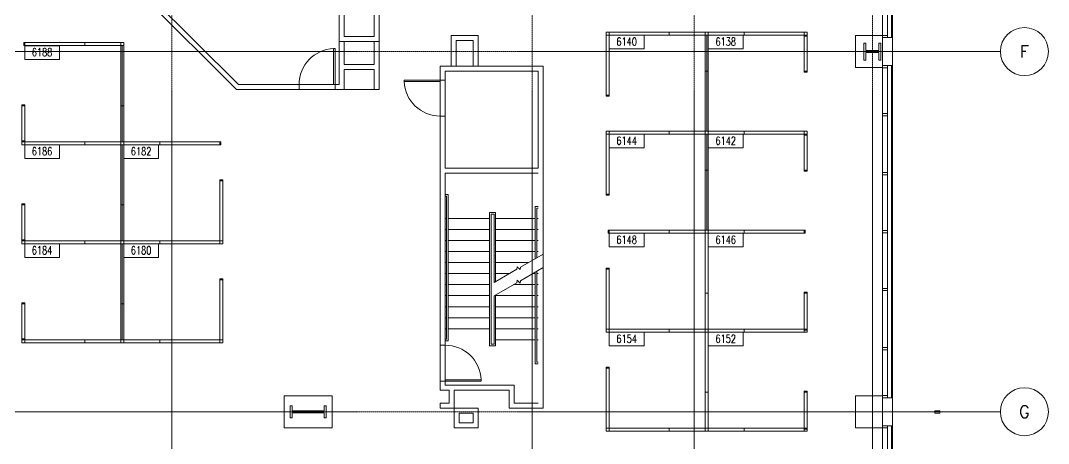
# Model space of a CAD drawing. Header units: inches. Extents: x 736 to 3540, y 736 to 3540.
# Drawn here: x 2513 to 3540, y 1552 to 1975 of the extents above; entities that cross this region are included whole.
import ezdxf
from ezdxf.enums import TextEntityAlignment as Align

# ---------------------------------------------------------------- set-up
doc = ezdxf.new("R2010")
doc.units = ezdxf.units.IN
doc.header["$MEASUREMENT"] = 0
doc.linetypes.add('CENTER', pattern=[2, 1.25, -0.25, 0.25, -0.25])
doc.linetypes.add('HIDDEN2', pattern=[0.1875, 0.125, -0.0625])
doc.layers.get('0').update_dxf_attribs({"linetype": 'CONTINUOUS', "lineweight": 18})
for name, color, linetype, lineweight in [('BUILDING SHELL', 151, 'CONTINUOUS', 18), ('COLUMNS', 8, 'CONTINUOUS', 18), ('CORE', 8, 'CONTINUOUS', 18), ('CUBICLE PANELS', 6, 'CONTINUOUS', 18), ('DOORS', 3, 'CONTINUOUS', 18), ('GRID', 255, 'CONTINUOUS', 18), ('GRIDLN', 9, 'CENTER', 18), ('HEADERS', 5, 'HIDDEN2', 18), ('ROOM NUMBERS', 21, 'CONTINUOUS', 18), ('STAIRS', 8, 'CONTINUOUS', 18), ('WALLS', 6, 'CONTINUOUS', 18), ('WINDOWS', 8, 'CONTINUOUS', 18), ('WINDOWS-MULLIONS', 8, 'CONTINUOUS', 18)]:
    doc.layers.add(name, color=color, linetype=linetype, lineweight=lineweight)
doc.styles.add('HL-LD', font='simplex.shx')
doc.styles.add('ROMANS', font='romans', dxfattribs={"width": 0.75, "height": 8})

# ---------------------------------------------------------------- blocks, each defined once
blk = doc.blocks.new('DR-36')
for p, q in [((0, 36), (0, 0)), ((0, 36), (1.5, 36)), ((1.5, 36), (1.5, 0)), ((0, 0), (1.5, 0))]:
    blk.add_line(p, q)
blk.add_arc((0, 0), 36, 0, 87.6141)
blk = doc.blocks.new('NCL-HL')
blk.add_circle((0, 0), 0.25)
at = {"style": 'HL-LD'}
blk.add_attdef('#', text='', height=0.125, dxfattribs=at).set_placement((0, 0), align=Align.MIDDLE)
blk = doc.blocks.new('RMNUM')
at = {"lineweight": -2}
blk.add_lwpolyline([(-16.33354, 6.674702), (18.388073, 6.674702), (18.388073, -6.982766), (-16.33354, -6.982766), (-16.33354, 6.674702)], dxfattribs=at)
at = {"lineweight": -2, "style": 'ROMANS', "width": 0.75}
blk.add_attdef('NUMBER', text='', height=8, dxfattribs=at).set_placement((1.027267, 0.114097), align=Align.MIDDLE_CENTER)

msp = doc.modelspace()

# ---------------------------------------------------------------- linework, layer by layer
msp.add_line((2764.1, 1943.7), (2764.1, 1943.7))
at = {"layer": 'BUILDING SHELL'}
for p, q in [((3384, 1958), (3374, 1958)), ((3374, 1958), (3374, 1930)), ((3384, 1958), (3384, 1930)), ((3384, 1930), (3374, 1930)), ((3384, 1598), (3374, 1598)), ((3374, 1598), (3374, 1570)), ((3384, 1598), (3384, 1570)), ((3384, 1570), (3374, 1570))]:
    msp.add_line(p, q, dxfattribs=at)
at = {"layer": 'COLUMNS'}
for points in [[(3370.5, 1935.5), (3372.5, 1935.5), (3372.5, 1952.5), (3370.5, 1952.5), (3370.5, 1945), (3357.5, 1945), (3357.5, 1952.5), (3355.5, 1952.5), (3355.5, 1935.5), (3357.5, 1935.5), (3357.5, 1943), (3370.5, 1943)], [(2816, 1578), (2818, 1578), (2818, 1590), (2816, 1590), (2816, 1585), (2784, 1585), (2784, 1590), (2782, 1590), (2782, 1578), (2784, 1578), (2784, 1583), (2816, 1583)]]:
    msp.add_lwpolyline(points, close=True, dxfattribs=at)
at = {"layer": 'CORE'}
for p, q in [((2831, 2110), (2831, 1954)), ((2836, 2110), (2836, 1959)), ((2866, 1982), (2866, 1959)), ((2871, 1982), (2871, 1954)), ((2871, 1954), (2831, 1954)), ((2866, 1959), (2836, 1959)), ((3035, 1929.5), (2932, 1929.5)), ((2932, 1929.5), (2932, 1915.5)), ((3030, 1924.5), (2937, 1924.5)), ((2937, 1924.5), (2937, 1915.5)), ((3030, 1924.5), (3030, 1827.5)), ((3035, 1929.5), (3035, 1587.5)), ((2937, 1915.5), (2932, 1915.5)), ((2932, 1879.5), (2932, 1650.5)), ((2937, 1879.5), (2932, 1879.5)), ((2937, 1879.5), (2937, 1827.5)), ((3030, 1827.5), (2937, 1827.5)), ((3030, 1822.5), (2937, 1822.5)), ((2937, 1822.5), (2937, 1650.5)), ((2937, 1650.5), (2932, 1650.5)), ((2937, 1614.5), (2932, 1614.5)), ((2932, 1614.5), (2932, 1605.5)), ((2937, 1614.5), (2937, 1610.5)), ((2941, 1605.5), (2932, 1605.5)), ((3006, 1610.5), (2937, 1610.5)), ((2941, 1605.5), (2941, 1592.5)), ((2946, 1605.5), (2946, 1587.5)), ((3001, 1605.5), (2946, 1605.5)), ((3001, 1605.5), (3001, 1587.5)), ((3006, 1610.5), (3006, 1592.5)), ((2941, 1592.5), (2932, 1592.5)), ((2932, 1592.5), (2932, 1587.5)), ((3030, 1592.5), (3006, 1592.5)), ((2946, 1587.5), (2932, 1587.5)), ((3035, 1587.5), (3001, 1587.5))]:
    msp.add_line(p, q, dxfattribs=at)
for points in [[(2970, 1587.5), (2970, 1568), (2946, 1568), (2946, 1587.5)], [(2965, 1582.5), (2965, 1573), (2951, 1573), (2951, 1582.5)]]:
    msp.add_lwpolyline(points, close=True, dxfattribs=at)
at = {"layer": 'CUBICLE PANELS', "linetype": 'Continuous'}
for p, q in [((3296, 1960.5), (3299, 1960.5)), ((3296, 1861.5), (3299, 1861.5)), ((2516.8, 1853.9), (2513.8, 1853.9)), ((3197, 1703.5), (3197, 1761.5)), ((3200, 1761.5), (3200, 1703.5)), ((2516.8, 1754.9), (2513.8, 1754.9)), ((3197, 1667.5), (3197, 1701.5)), ((3200, 1701.5), (3200, 1667.5)), ((3299, 1665.5), (3296, 1665.5)), ((2516.8, 1655.9), (2513.8, 1655.9)), ((3197, 1604.5), (3197, 1662.5)), ((3200, 1662.5), (3200, 1604.5)), ((3197, 1568.5), (3197, 1602.5)), ((3200, 1602.5), (3200, 1568.5)), ((3299, 1566.5), (3296, 1566.5))]:
    msp.add_line(p, q, dxfattribs=at)
for points in [[(3101, 1963.5), (3098, 1963.5), (3098, 1960.5)], [(3102, 1960.5), (3101, 1960.5), (3101, 1963.5), (3102, 1963.5)], [(3102, 1963.5), (3160, 1963.5)], [(3160, 1963.5), (3162, 1963.5)], [(3161, 1963.5), (3161, 1960.5)], [(3162, 1963.5), (3196, 1963.5)], [(3196, 1963.5), (3197, 1963.5), (3197, 1960.5), (3196, 1960.5)], [(3197, 1963.5), (3200, 1963.5)], [(3201, 1960.5), (3200, 1960.5), (3200, 1963.5), (3201, 1963.5)], [(3201, 1963.5), (3235, 1963.5)], [(3235, 1963.5), (3237, 1963.5)], [(3236, 1963.5), (3236, 1960.5)], [(3237, 1963.5), (3295, 1963.5)], [(3295, 1963.5), (3296, 1963.5), (3296, 1960.5), (3295, 1960.5)], [(3299, 1960.5), (3299, 1963.5), (3296, 1963.5)], [(2517.8, 1949.9), (2516.8, 1949.9), (2515.8, 1949.9), (2515.8, 1952.9), (2517.8, 1952.9)], [(2516.8, 1952.9), (2516.8, 1949.9)], [(2517.8, 1952.9), (2575.8, 1952.9)], [(2575.8, 1952.9), (2577.8, 1952.9)], [(2576.8, 1952.9), (2576.8, 1949.9)], [(2577.8, 1952.9), (2611.8, 1952.9)], [(2611.8, 1952.9), (2612.8, 1952.9), (2612.8, 1949.9), (2611.8, 1949.9)], [(2615.8, 1949.9), (2615.8, 1952.9), (2612.8, 1952.9)], [(3098, 1959.5), (3098, 1960.5), (3101, 1960.5), (3101, 1959.5)], [(3098, 1901.5), (3098, 1959.5)], [(3101, 1901.5), (3101, 1959.5)], [(3102, 1960.5), (3160, 1960.5)], [(3160, 1960.5), (3162, 1960.5)], [(3162, 1960.5), (3196, 1960.5)], [(3197, 1959.5), (3197, 1960.5), (3200, 1960.5), (3200, 1959.5)], [(3197, 1959.5), (3197, 1925.5)], [(3198.5, 1960.5), (3198.5, 1924.5)], [(3200, 1959.5), (3200, 1925.5)], [(3201, 1960.5), (3235, 1960.5)], [(3235, 1960.5), (3237, 1960.5)], [(3237, 1960.5), (3295, 1960.5)], [(3299, 1961.5), (3299, 1960.5), (3299, 1959.5), (3296, 1959.5), (3296, 1961.5)], [(3296, 1959.5), (3296, 1960.5), (3299, 1960.5), (3299, 1959.5)], [(3296, 1959.5), (3296, 1925.5)], [(3299, 1959.5), (3299, 1925.5)], [(2517.8, 1949.9), (2575.8, 1949.9)], [(2575.8, 1949.9), (2577.8, 1949.9)], [(2577.8, 1949.9), (2611.8, 1949.9)], [(2612.8, 1948.9), (2612.8, 1949.9), (2615.8, 1949.9), (2615.8, 1948.9)], [(2612.8, 1948.9), (2612.8, 1890.9)], [(2614.3, 1949.9), (2614.3, 1889.9)], [(2615.8, 1948.9), (2615.8, 1890.9)], [(3197, 1923.5), (3197, 1925.5)], [(3197, 1924.5), (3200, 1924.5)], [(3197, 1923.5), (3197, 1865.5)], [(3198.5, 1924.5), (3198.5, 1864.5)], [(3200, 1923.5), (3200, 1925.5)], [(3200, 1923.5), (3200, 1865.5)], [(3299, 1925.5), (3299, 1924.5), (3299, 1923.5), (3296, 1923.5), (3296, 1925.5)], [(3296, 1924.5), (3299, 1924.5)], [(3101, 1901.5), (3101, 1900.5), (3101, 1899.5), (3098, 1899.5), (3098, 1901.5)], [(2513.8, 1888.9), (2513.8, 1889.9), (2513.8, 1890.9), (2516.8, 1890.9), (2516.8, 1888.9)], [(2612.8, 1890.9), (2612.8, 1888.9)], [(2615.8, 1890.9), (2615.8, 1888.9)], [(3098, 1900.5), (3101, 1900.5)], [(2516.8, 1889.9), (2513.8, 1889.9)], [(2513.8, 1854.9), (2513.8, 1888.9)], [(2516.8, 1854.9), (2516.8, 1888.9)], [(2615.8, 1889.9), (2612.8, 1889.9)], [(2612.8, 1888.9), (2612.8, 1854.9)], [(2614.3, 1889.9), (2614.3, 1853.9)], [(2615.8, 1888.9), (2615.8, 1854.9)], [(3101, 1864.5), (3098, 1864.5), (3098, 1861.5)], [(3098, 1860.5), (3098, 1861.5), (3101, 1861.5), (3101, 1860.5)], [(3098, 1802.5), (3098, 1860.5)], [(3102, 1861.5), (3101, 1861.5), (3101, 1864.5), (3102, 1864.5)], [(3101, 1802.5), (3101, 1860.5)], [(3102, 1864.5), (3160, 1864.5)], [(3102, 1861.5), (3160, 1861.5)], [(3160, 1864.5), (3162, 1864.5)], [(3160, 1861.5), (3162, 1861.5)], [(3161, 1864.5), (3161, 1861.5)], [(3162, 1864.5), (3196, 1864.5)], [(3162, 1861.5), (3196, 1861.5)], [(3196, 1864.5), (3197, 1864.5), (3197, 1861.5), (3196, 1861.5)], [(3197, 1865.5), (3197, 1864.5), (3200, 1864.5), (3200, 1865.5)], [(3197, 1860.5), (3197, 1861.5), (3200, 1861.5), (3200, 1860.5)], [(3197, 1860.5), (3197, 1826.5)], [(3198.5, 1861.5), (3198.5, 1825.5)], [(3201, 1861.5), (3200, 1861.5), (3200, 1864.5), (3201, 1864.5)], [(3200, 1860.5), (3200, 1826.5)], [(3201, 1864.5), (3235, 1864.5)], [(3201, 1861.5), (3235, 1861.5)], [(3235, 1864.5), (3237, 1864.5)], [(3235, 1861.5), (3237, 1861.5)], [(3236, 1864.5), (3236, 1861.5)], [(3237, 1864.5), (3295, 1864.5)], [(3237, 1861.5), (3295, 1861.5)], [(3295, 1864.5), (3296, 1864.5), (3296, 1861.5), (3295, 1861.5)], [(3299, 1861.5), (3299, 1864.5), (3296, 1864.5)], [(3299, 1862.5), (3299, 1861.5), (3299, 1860.5), (3296, 1860.5), (3296, 1862.5)], [(3296, 1860.5), (3296, 1861.5), (3299, 1861.5), (3299, 1860.5)], [(3296, 1860.5), (3296, 1826.5)], [(3299, 1860.5), (3299, 1826.5)], [(2513.8, 1852.9), (2513.8, 1853.9), (2513.8, 1854.9), (2516.8, 1854.9), (2516.8, 1852.9)], [(2516.8, 1854.9), (2516.8, 1853.9), (2513.8, 1853.9), (2513.8, 1854.9)], [(2513.8, 1853.9), (2513.8, 1850.9), (2516.8, 1850.9)], [(2517.8, 1850.9), (2516.8, 1850.9), (2516.8, 1853.9), (2517.8, 1853.9)], [(2517.8, 1853.9), (2575.8, 1853.9)], [(2517.8, 1850.9), (2575.8, 1850.9)], [(2575.8, 1853.9), (2577.8, 1853.9)], [(2575.8, 1850.9), (2577.8, 1850.9)], [(2576.8, 1853.9), (2576.8, 1850.9)], [(2577.8, 1853.9), (2611.8, 1853.9)], [(2577.8, 1850.9), (2611.8, 1850.9)], [(2611.8, 1853.9), (2612.8, 1853.9), (2612.8, 1850.9), (2611.8, 1850.9)], [(2612.8, 1854.9), (2612.8, 1853.9), (2615.8, 1853.9), (2615.8, 1854.9)], [(2612.8, 1849.9), (2612.8, 1850.9), (2615.8, 1850.9), (2615.8, 1849.9)], [(2612.8, 1791.9), (2612.8, 1849.9)], [(2614.3, 1790.9), (2614.3, 1850.9)], [(2616.8, 1850.9), (2615.8, 1850.9), (2615.8, 1853.9), (2616.8, 1853.9)], [(2615.8, 1791.9), (2615.8, 1849.9)], [(2616.8, 1853.9), (2650.8, 1853.9)], [(2616.8, 1850.9), (2650.8, 1850.9)], [(2650.8, 1853.9), (2652.8, 1853.9)], [(2650.8, 1850.9), (2652.8, 1850.9)], [(2651.8, 1853.9), (2651.8, 1850.9)], [(2652.8, 1853.9), (2710.8, 1853.9)], [(2652.8, 1850.9), (2710.8, 1850.9)], [(2710.8, 1853.9), (2711.8, 1853.9), (2712.8, 1853.9), (2712.8, 1850.9), (2710.8, 1850.9)], [(2711.8, 1850.9), (2711.8, 1853.9)], [(3197, 1824.5), (3197, 1826.5)], [(3197, 1825.5), (3200, 1825.5)], [(3197, 1824.5), (3197, 1766.5)], [(3198.5, 1825.5), (3198.5, 1765.5)], [(3200, 1824.5), (3200, 1826.5)], [(3200, 1824.5), (3200, 1766.5)], [(3299, 1826.5), (3299, 1825.5), (3299, 1824.5), (3296, 1824.5), (3296, 1826.5)], [(3296, 1825.5), (3299, 1825.5)], [(2711.8, 1813.9), (2711.8, 1814.9), (2711.8, 1815.9), (2714.8, 1815.9), (2714.8, 1813.9)], [(2714.8, 1814.9), (2711.8, 1814.9)], [(2711.8, 1813.9), (2711.8, 1755.9)], [(2714.8, 1813.9), (2714.8, 1755.9)], [(3101, 1802.5), (3101, 1801.5), (3101, 1800.5), (3098, 1800.5), (3098, 1802.5)], [(3098, 1801.5), (3101, 1801.5)], [(2513.8, 1789.9), (2513.8, 1790.9), (2513.8, 1791.9), (2516.8, 1791.9), (2516.8, 1789.9)], [(2516.8, 1790.9), (2513.8, 1790.9)], [(2513.8, 1755.9), (2513.8, 1789.9)], [(2516.8, 1755.9), (2516.8, 1789.9)], [(2612.8, 1789.9), (2612.8, 1791.9)], [(2612.8, 1790.9), (2615.8, 1790.9)], [(2612.8, 1755.9), (2612.8, 1789.9)], [(2614.3, 1754.9), (2614.3, 1790.9)], [(2615.8, 1789.9), (2615.8, 1791.9)], [(2615.8, 1755.9), (2615.8, 1789.9)], [(3102, 1762.5), (3101, 1762.5), (3100, 1762.5), (3100, 1765.5), (3102, 1765.5)], [(3101, 1765.5), (3101, 1762.5)], [(3102, 1765.5), (3160, 1765.5)], [(3102, 1762.5), (3160, 1762.5)], [(3160, 1765.5), (3162, 1765.5)], [(3160, 1762.5), (3162, 1762.5)], [(3161, 1765.5), (3161, 1762.5)], [(3162, 1765.5), (3196, 1765.5)], [(3162, 1762.5), (3196, 1762.5)], [(3196, 1765.5), (3197, 1765.5), (3197, 1762.5), (3196, 1762.5)], [(3200, 1766.5), (3200, 1765.5), (3197, 1765.5), (3197, 1766.5)], [(3200, 1761.5), (3200, 1762.5), (3197, 1762.5), (3197, 1761.5)], [(3201, 1762.5), (3200, 1762.5), (3200, 1765.5), (3201, 1765.5)], [(3201, 1765.5), (3235, 1765.5)], [(3201, 1762.5), (3235, 1762.5)], [(3235, 1765.5), (3237, 1765.5)], [(3235, 1762.5), (3237, 1762.5)], [(3236, 1765.5), (3236, 1762.5)], [(3237, 1765.5), (3295, 1765.5)], [(3237, 1762.5), (3295, 1762.5)], [(3295, 1765.5), (3296, 1765.5), (3297, 1765.5), (3297, 1762.5), (3295, 1762.5)], [(3296, 1762.5), (3296, 1765.5)], [(2516.8, 1755.9), (2516.8, 1754.9), (2513.8, 1754.9), (2513.8, 1755.9)], [(2513.8, 1753.9), (2513.8, 1754.9), (2513.8, 1755.9), (2516.8, 1755.9), (2516.8, 1753.9)], [(2513.8, 1754.9), (2513.8, 1751.9), (2516.8, 1751.9)], [(2517.8, 1751.9), (2516.8, 1751.9), (2516.8, 1754.9), (2517.8, 1754.9)], [(2575.8, 1754.9), (2517.8, 1754.9)], [(2575.8, 1751.9), (2517.8, 1751.9)], [(2577.8, 1754.9), (2575.8, 1754.9)], [(2577.8, 1751.9), (2575.8, 1751.9)], [(2576.8, 1751.9), (2576.8, 1754.9)], [(2611.8, 1754.9), (2577.8, 1754.9)], [(2611.8, 1751.9), (2577.8, 1751.9)], [(2611.8, 1754.9), (2612.8, 1754.9), (2612.8, 1751.9), (2611.8, 1751.9)], [(2615.8, 1755.9), (2615.8, 1754.9), (2612.8, 1754.9), (2612.8, 1755.9)], [(2615.8, 1750.9), (2615.8, 1751.9), (2612.8, 1751.9), (2612.8, 1750.9)], [(2612.8, 1692.9), (2612.8, 1750.9)], [(2614.3, 1691.9), (2614.3, 1751.9)], [(2616.8, 1751.9), (2615.8, 1751.9), (2615.8, 1754.9), (2616.8, 1754.9)], [(2615.8, 1692.9), (2615.8, 1750.9)], [(2650.8, 1754.9), (2616.8, 1754.9)], [(2650.8, 1751.9), (2616.8, 1751.9)], [(2652.8, 1754.9), (2650.8, 1754.9)], [(2652.8, 1751.9), (2650.8, 1751.9)], [(2651.8, 1751.9), (2651.8, 1754.9)], [(2710.8, 1754.9), (2652.8, 1754.9)], [(2710.8, 1751.9), (2652.8, 1751.9)], [(2710.8, 1754.9), (2711.8, 1754.9), (2711.8, 1751.9), (2710.8, 1751.9)], [(2714.8, 1755.9), (2714.8, 1754.9), (2711.8, 1754.9), (2711.8, 1755.9)], [(2711.8, 1751.9), (2714.8, 1751.9), (2714.8, 1754.9)], [(3098, 1725.5), (3098, 1726.5), (3098, 1727.5), (3101, 1727.5), (3101, 1725.5)], [(3101, 1726.5), (3098, 1726.5)], [(2711.8, 1714.9), (2711.8, 1715.9), (2711.8, 1716.9), (2714.8, 1716.9), (2714.8, 1714.9)], [(2714.8, 1715.9), (2711.8, 1715.9)], [(3098, 1667.5), (3098, 1725.5)], [(3101, 1667.5), (3101, 1725.5)], [(2711.8, 1714.9), (2711.8, 1656.9)], [(2714.8, 1714.9), (2714.8, 1656.9)], [(3197, 1703.5), (3197, 1701.5)], [(3200, 1702.5), (3197, 1702.5)], [(3200, 1703.5), (3200, 1701.5)], [(3296, 1701.5), (3296, 1702.5), (3296, 1703.5), (3299, 1703.5), (3299, 1701.5)], [(3299, 1702.5), (3296, 1702.5)], [(3296, 1701.5), (3296, 1667.5)], [(3299, 1701.5), (3299, 1667.5)], [(2513.8, 1690.9), (2513.8, 1691.9), (2513.8, 1692.9), (2516.8, 1692.9), (2516.8, 1690.9)], [(2516.8, 1691.9), (2513.8, 1691.9)], [(2513.8, 1656.9), (2513.8, 1690.9)], [(2516.8, 1656.9), (2516.8, 1690.9)], [(2612.8, 1690.9), (2612.8, 1692.9)], [(2612.8, 1691.9), (2615.8, 1691.9)], [(2612.8, 1656.9), (2612.8, 1690.9)], [(2614.3, 1655.9), (2614.3, 1691.9)], [(2615.8, 1690.9), (2615.8, 1692.9)], [(2615.8, 1656.9), (2615.8, 1690.9)], [(3101, 1667.5), (3101, 1666.5), (3098, 1666.5), (3098, 1667.5)], [(3098, 1666.5), (3098, 1663.5), (3101, 1663.5)], [(3102, 1663.5), (3101, 1663.5), (3101, 1666.5), (3102, 1666.5)], [(3160, 1666.5), (3102, 1666.5)], [(3162, 1666.5), (3160, 1666.5)], [(3161, 1663.5), (3161, 1666.5)], [(3196, 1666.5), (3162, 1666.5)], [(3196, 1666.5), (3197, 1666.5), (3197, 1663.5), (3196, 1663.5)], [(3200, 1667.5), (3200, 1666.5), (3197, 1666.5), (3197, 1667.5)], [(3201, 1663.5), (3200, 1663.5), (3200, 1666.5), (3201, 1666.5)], [(3235, 1666.5), (3201, 1666.5)], [(3237, 1666.5), (3235, 1666.5)], [(3236, 1663.5), (3236, 1666.5)], [(3295, 1666.5), (3237, 1666.5)], [(3295, 1666.5), (3296, 1666.5), (3296, 1663.5), (3295, 1663.5)], [(3299, 1667.5), (3299, 1666.5), (3296, 1666.5), (3296, 1667.5)], [(3296, 1664.5), (3296, 1665.5), (3296, 1666.5), (3299, 1666.5), (3299, 1664.5)], [(3296, 1663.5), (3299, 1663.5), (3299, 1666.5)], [(2516.8, 1656.9), (2516.8, 1655.9), (2513.8, 1655.9), (2513.8, 1656.9)], [(2513.8, 1654.9), (2513.8, 1655.9), (2513.8, 1656.9), (2516.8, 1656.9), (2516.8, 1654.9)], [(2513.8, 1655.9), (2513.8, 1652.9), (2516.8, 1652.9)], [(2517.8, 1652.9), (2516.8, 1652.9), (2516.8, 1655.9), (2517.8, 1655.9)], [(2575.8, 1655.9), (2517.8, 1655.9)], [(2577.8, 1655.9), (2575.8, 1655.9)], [(2576.8, 1652.9), (2576.8, 1655.9)], [(2611.8, 1655.9), (2577.8, 1655.9)], [(2611.8, 1655.9), (2612.8, 1655.9), (2612.8, 1652.9), (2611.8, 1652.9)], [(2615.8, 1656.9), (2615.8, 1655.9), (2612.8, 1655.9), (2612.8, 1656.9)], [(2616.8, 1652.9), (2615.8, 1652.9), (2615.8, 1655.9), (2616.8, 1655.9)], [(2650.8, 1655.9), (2616.8, 1655.9)], [(2652.8, 1655.9), (2650.8, 1655.9)], [(2651.8, 1652.9), (2651.8, 1655.9)], [(2710.8, 1655.9), (2652.8, 1655.9)], [(2710.8, 1655.9), (2711.8, 1655.9), (2711.8, 1652.9), (2710.8, 1652.9)], [(2714.8, 1656.9), (2714.8, 1655.9), (2711.8, 1655.9), (2711.8, 1656.9)], [(2711.8, 1652.9), (2714.8, 1652.9), (2714.8, 1655.9)], [(3160, 1663.5), (3102, 1663.5)], [(3162, 1663.5), (3160, 1663.5)], [(3196, 1663.5), (3162, 1663.5)], [(3200, 1662.5), (3200, 1663.5), (3197, 1663.5), (3197, 1662.5)], [(3235, 1663.5), (3201, 1663.5)], [(3237, 1663.5), (3235, 1663.5)], [(3295, 1663.5), (3237, 1663.5)], [(2575.8, 1652.9), (2517.8, 1652.9)], [(2577.8, 1652.9), (2575.8, 1652.9)], [(2611.8, 1652.9), (2577.8, 1652.9)], [(2615.8, 1652.9), (2612.8, 1652.9)], [(2650.8, 1652.9), (2616.8, 1652.9)], [(2652.8, 1652.9), (2650.8, 1652.9)], [(2710.8, 1652.9), (2652.8, 1652.9)], [(3098, 1626.5), (3098, 1627.5), (3098, 1628.5), (3101, 1628.5), (3101, 1626.5)], [(3101, 1627.5), (3098, 1627.5)], [(3098, 1568.5), (3098, 1626.5)], [(3101, 1568.5), (3101, 1626.5)], [(3197, 1604.5), (3197, 1602.5)], [(3200, 1603.5), (3197, 1603.5)], [(3200, 1604.5), (3200, 1602.5)], [(3296, 1602.5), (3296, 1603.5), (3296, 1604.5), (3299, 1604.5), (3299, 1602.5)], [(3299, 1603.5), (3296, 1603.5)], [(3296, 1602.5), (3296, 1568.5)], [(3299, 1602.5), (3299, 1568.5)], [(3101, 1568.5), (3101, 1567.5), (3098, 1567.5), (3098, 1568.5)], [(3098, 1567.5), (3098, 1564.5), (3101, 1564.5)], [(3102, 1564.5), (3101, 1564.5), (3101, 1567.5), (3102, 1567.5)], [(3160, 1567.5), (3102, 1567.5)], [(3160, 1564.5), (3102, 1564.5)], [(3162, 1567.5), (3160, 1567.5)], [(3162, 1564.5), (3160, 1564.5)], [(3161, 1564.5), (3161, 1567.5)], [(3196, 1567.5), (3162, 1567.5)], [(3196, 1564.5), (3162, 1564.5)], [(3196, 1567.5), (3197, 1567.5), (3197, 1564.5), (3196, 1564.5)], [(3200, 1568.5), (3200, 1567.5), (3197, 1567.5), (3197, 1568.5)], [(3200, 1564.5), (3197, 1564.5)], [(3201, 1564.5), (3200, 1564.5), (3200, 1567.5), (3201, 1567.5)], [(3235, 1567.5), (3201, 1567.5)], [(3235, 1564.5), (3201, 1564.5)], [(3237, 1567.5), (3235, 1567.5)], [(3237, 1564.5), (3235, 1564.5)], [(3236, 1564.5), (3236, 1567.5)], [(3295, 1567.5), (3237, 1567.5)], [(3295, 1564.5), (3237, 1564.5)], [(3295, 1567.5), (3296, 1567.5), (3296, 1564.5), (3295, 1564.5)], [(3299, 1568.5), (3299, 1567.5), (3296, 1567.5), (3296, 1568.5)], [(3296, 1565.5), (3296, 1566.5), (3296, 1567.5), (3299, 1567.5), (3299, 1565.5)], [(3296, 1564.5), (3299, 1564.5), (3299, 1567.5)]]:
    msp.add_lwpolyline(points, dxfattribs=at)
at = {"layer": 'GRIDLN'}
for p, q in [((2664, 3492), (2664, 736)), ((3024, 3492), (3024, 736)), ((3186, 3492), (3186, 736)), ((3364, 3492), (3364, 736)), ((3492, 1944), (736, 1944)), ((3492, 1584), (736, 1584))]:
    msp.add_line(p, q, dxfattribs=at)
at = {"layer": 'HEADERS'}
for p, q in [((2791, 1911), (2827, 1911)), ((2932, 1879.5), (2932, 1915.5)), ((2937, 1915.5), (2937, 1879.5)), ((2791, 1906), (2827, 1906)), ((2866, 1906), (2836, 1906)), ((2932, 1614.5), (2932, 1650.5)), ((2937, 1614.5), (2937, 1650.5))]:
    msp.add_line(p, q, dxfattribs=at)
at = {"layer": 'STAIRS'}
for p, q in [((2940, 1801), (2937, 1801)), ((2938.5, 1799.5), (2937, 1799.5)), ((2938.5, 1799.5), (2938.5, 1656.5)), ((2940, 1801), (2940, 1655)), ((3027, 1789), (3027, 1737)), ((3030, 1789), (3027, 1789)), ((2981.5, 1783), (2981.5, 1650)), ((2987.5, 1783), (2981.5, 1783)), ((2983, 1781.5), (2983, 1651.5)), ((2986, 1781.5), (2983, 1781.5)), ((2986, 1781.5), (2986, 1713.3)), ((2987.5, 1783), (2987.5, 1714.2)), ((3028.5, 1787.5), (3028.5, 1737.9)), ((3030, 1787.5), (3028.5, 1787.5)), ((2938.5, 1777), (2937, 1777)), ((2981.5, 1777), (2940, 1777)), ((3027, 1777), (2987.5, 1777)), ((3030, 1777), (3028.5, 1777)), ((2938.5, 1766), (2937, 1766)), ((2981.5, 1766), (2940, 1766)), ((3027, 1766), (2987.5, 1766)), ((3030, 1766), (3028.5, 1766)), ((2938.5, 1755), (2937, 1755)), ((2981.5, 1755), (2940, 1755)), ((3027, 1755), (2987.5, 1755)), ((3030, 1755), (3028.5, 1755)), ((2938.5, 1744), (2937, 1744)), ((2981.5, 1744), (2940, 1744)), ((3027, 1744), (2987.5, 1744)), ((3030, 1744), (3028.5, 1744)), ((2938.5, 1733), (2937, 1733)), ((2981.5, 1733), (2940, 1733)), ((3020.1, 1733), (2987.5, 1733)), ((2938.5, 1722), (2937, 1722)), ((2981.5, 1722), (2940, 1722)), ((3001, 1722), (2987.5, 1722)), ((3027, 1722), (3024.5, 1722)), ((3027, 1723.4), (3027, 1632)), ((3028.5, 1724.3), (3028.5, 1633.5)), ((3030, 1722), (3028.5, 1722)), ((2938.5, 1711), (2937, 1711)), ((2981.5, 1711), (2940, 1711)), ((3027, 1711), (3005.5, 1711)), ((3030, 1711), (3028.5, 1711)), ((2938.5, 1700), (2937, 1700)), ((2981.5, 1700), (2940, 1700)), ((2986, 1699.8), (2986, 1651.5)), ((2987.5, 1700.6), (2987.5, 1650)), ((3027, 1700), (2987.5, 1700)), ((3030, 1700), (3028.5, 1700)), ((2938.5, 1689), (2937, 1689)), ((2981.5, 1689), (2940, 1689)), ((3027, 1689), (2987.5, 1689)), ((3030, 1689), (3028.5, 1689)), ((2938.5, 1678), (2937, 1678)), ((2981.5, 1678), (2940, 1678)), ((3027, 1678), (2987.5, 1678)), ((3030, 1678), (3028.5, 1678)), ((2938.5, 1667), (2937, 1667)), ((2981.5, 1667), (2940, 1667)), ((3027, 1667), (2987.5, 1667)), ((3030, 1667), (3028.5, 1667)), ((2938.5, 1656.5), (2937, 1656.5)), ((2940, 1655), (2937, 1655)), ((3027, 1656), (2987.5, 1656)), ((3030, 1656), (3028.5, 1656)), ((2987.5, 1650), (2981.5, 1650)), ((2986, 1651.5), (2983, 1651.5)), ((3030, 1633.5), (3028.5, 1633.5)), ((3030, 1632), (3027, 1632))]:
    msp.add_line(p, q, dxfattribs=at)
for points in [[(2986, 1713.3), (3008.7, 1726.4), (3009, 1728.9), (3011.9, 1726), (3012.3, 1728.5), (3035, 1741.6)], [(2986, 1699.8), (3008.7, 1712.9), (3009, 1715.4), (3011.9, 1712.4), (3012.3, 1714.9), (3035, 1728.1)]]:
    msp.add_lwpolyline(points, dxfattribs=at)
at = {"layer": 'WALLS'}
for p, q in [((3374, 1958), (3374, 2290)), ((2728.4, 1906), (2586, 2048.4)), ((2730.5, 1911), (2628.7, 2012.8)), ((2831, 1954), (2831, 1911)), ((2836, 1954), (2836, 1931)), ((2866, 1954), (2866, 1931)), ((2871, 1954), (2871, 1906)), ((2948, 1955), (2965, 1955)), ((2948, 1929.4), (2948, 1955)), ((2965, 1955), (2965, 1929.4)), ((2866, 1931), (2836, 1931)), ((2866, 1926), (2836, 1926)), ((2836, 1926), (2836, 1906)), ((2866, 1926), (2866, 1906)), ((3374, 1598), (3374, 1930)), ((2791, 1911), (2730.5, 1911)), ((2791, 1906), (2791, 1911)), ((2827, 1911), (2831, 1911)), ((2827, 1906), (2827, 1911)), ((2791, 1906), (2728.4, 1906)), ((2827, 1906), (2836, 1906)), ((2871, 1906), (2866, 1906)), ((3374, 1238), (3374, 1570))]:
    msp.add_line(p, q, dxfattribs=at)
for points in [[(2943, 1929.5), (2943, 1960), (2970, 1960)], [(2970, 1960), (2970, 1929.5)]]:
    msp.add_lwpolyline(points, dxfattribs=at)
for points in [[(3374, 1960), (3374, 1928), (3347, 1928), (3347, 1960)], [(2824, 1600), (2824, 1568), (2776, 1568), (2776, 1600)], [(3374, 1600), (3374, 1568), (3347, 1568), (3347, 1600)]]:
    msp.add_lwpolyline(points, close=True, dxfattribs=at)
at = {"layer": 'WINDOWS'}
for p, q in [((3379, 1958), (3379, 2290)), ((3383, 1958), (3383, 2290)), ((3384, 1958), (3384, 2290)), ((3379, 1598), (3379, 1930)), ((3383, 1598), (3383, 1930)), ((3384, 1598), (3384, 1930)), ((3379, 1236.2), (3379, 1568.2)), ((3383, 1237.7), (3383, 1570)), ((3384, 1237.7), (3384, 1570))]:
    msp.add_line(p, q, dxfattribs=at)
at = {"layer": 'WINDOWS-MULLIONS'}
for points in [[(3379, 1960.2), (3374, 1960.2), (3374, 1958), (3379, 1958)], [(3379, 1930), (3374, 1930), (3374, 1927.8), (3379, 1927.8)], [(3379, 1882), (3374, 1882), (3374, 1879.8), (3379, 1879.8)], [(3379, 1823), (3374, 1823), (3374, 1820.8), (3379, 1820.8)], [(3379, 1765.1), (3374, 1765.1), (3374, 1762.9), (3379, 1762.9)], [(3379, 1707.2), (3374, 1707.2), (3374, 1705), (3379, 1705)], [(3379, 1648.2), (3374, 1648.2), (3374, 1646), (3379, 1646)], [(3379, 1600.2), (3374, 1600.2), (3374, 1598), (3379, 1598)], [(3431.5, 1584.9), (3426.5, 1584.9), (3426.5, 1582.7), (3431.5, 1582.7)], [(3379, 1570), (3374, 1570), (3374, 1567.8), (3379, 1567.8)]]:
    msp.add_lwpolyline(points, close=True, dxfattribs=at)

# ---------------------------------------------------------------- block references
at = {"layer": 'DOORS', "xscale": -1}
msp.add_blockref('DR-36', (2827, 1911), dxfattribs=at)
for p, rotation in [((2932, 1915.5), 90), ((2937, 1614.5), 270)]:
    msp.add_blockref('DR-36', p, dxfattribs=dict(at, rotation=rotation))
at = {"layer": 'GRID', "xscale": 96, "yscale": 96, "zscale": 96}
for p, values in [((3516, 1944), {'#': 'F'}), ((3516, 1584), {'#': 'G'})]:
    msp.add_blockref('NCL-HL', p, dxfattribs=at).add_auto_attribs(values)
at = {"layer": 'ROOM NUMBERS'}
for p, values in [((3117.4, 1953.8), {'NUMBER': '6140'}), ((3216.4, 1953.8), {'NUMBER': '6138'}), ((2533.1, 1943.2), {'NUMBER': '6188'}), ((3117.4, 1854.8), {'NUMBER': '6144'}), ((3216.4, 1854.8), {'NUMBER': '6142'}), ((2533.1, 1844.2), {'NUMBER': '6186'}), ((2632.1, 1844.2), {'NUMBER': '6182'}), ((3117.4, 1755.8), {'NUMBER': '6148'}), ((3216.4, 1755.8), {'NUMBER': '6146'}), ((2533.1, 1745.2), {'NUMBER': '6184'}), ((2632.1, 1745.2), {'NUMBER': '6180'}), ((3117.4, 1656.8), {'NUMBER': '6154'}), ((3216.4, 1656.8), {'NUMBER': '6152'})]:
    msp.add_blockref('RMNUM', p, dxfattribs=at).add_auto_attribs(values)

doc.saveas('drawing.dxf')
